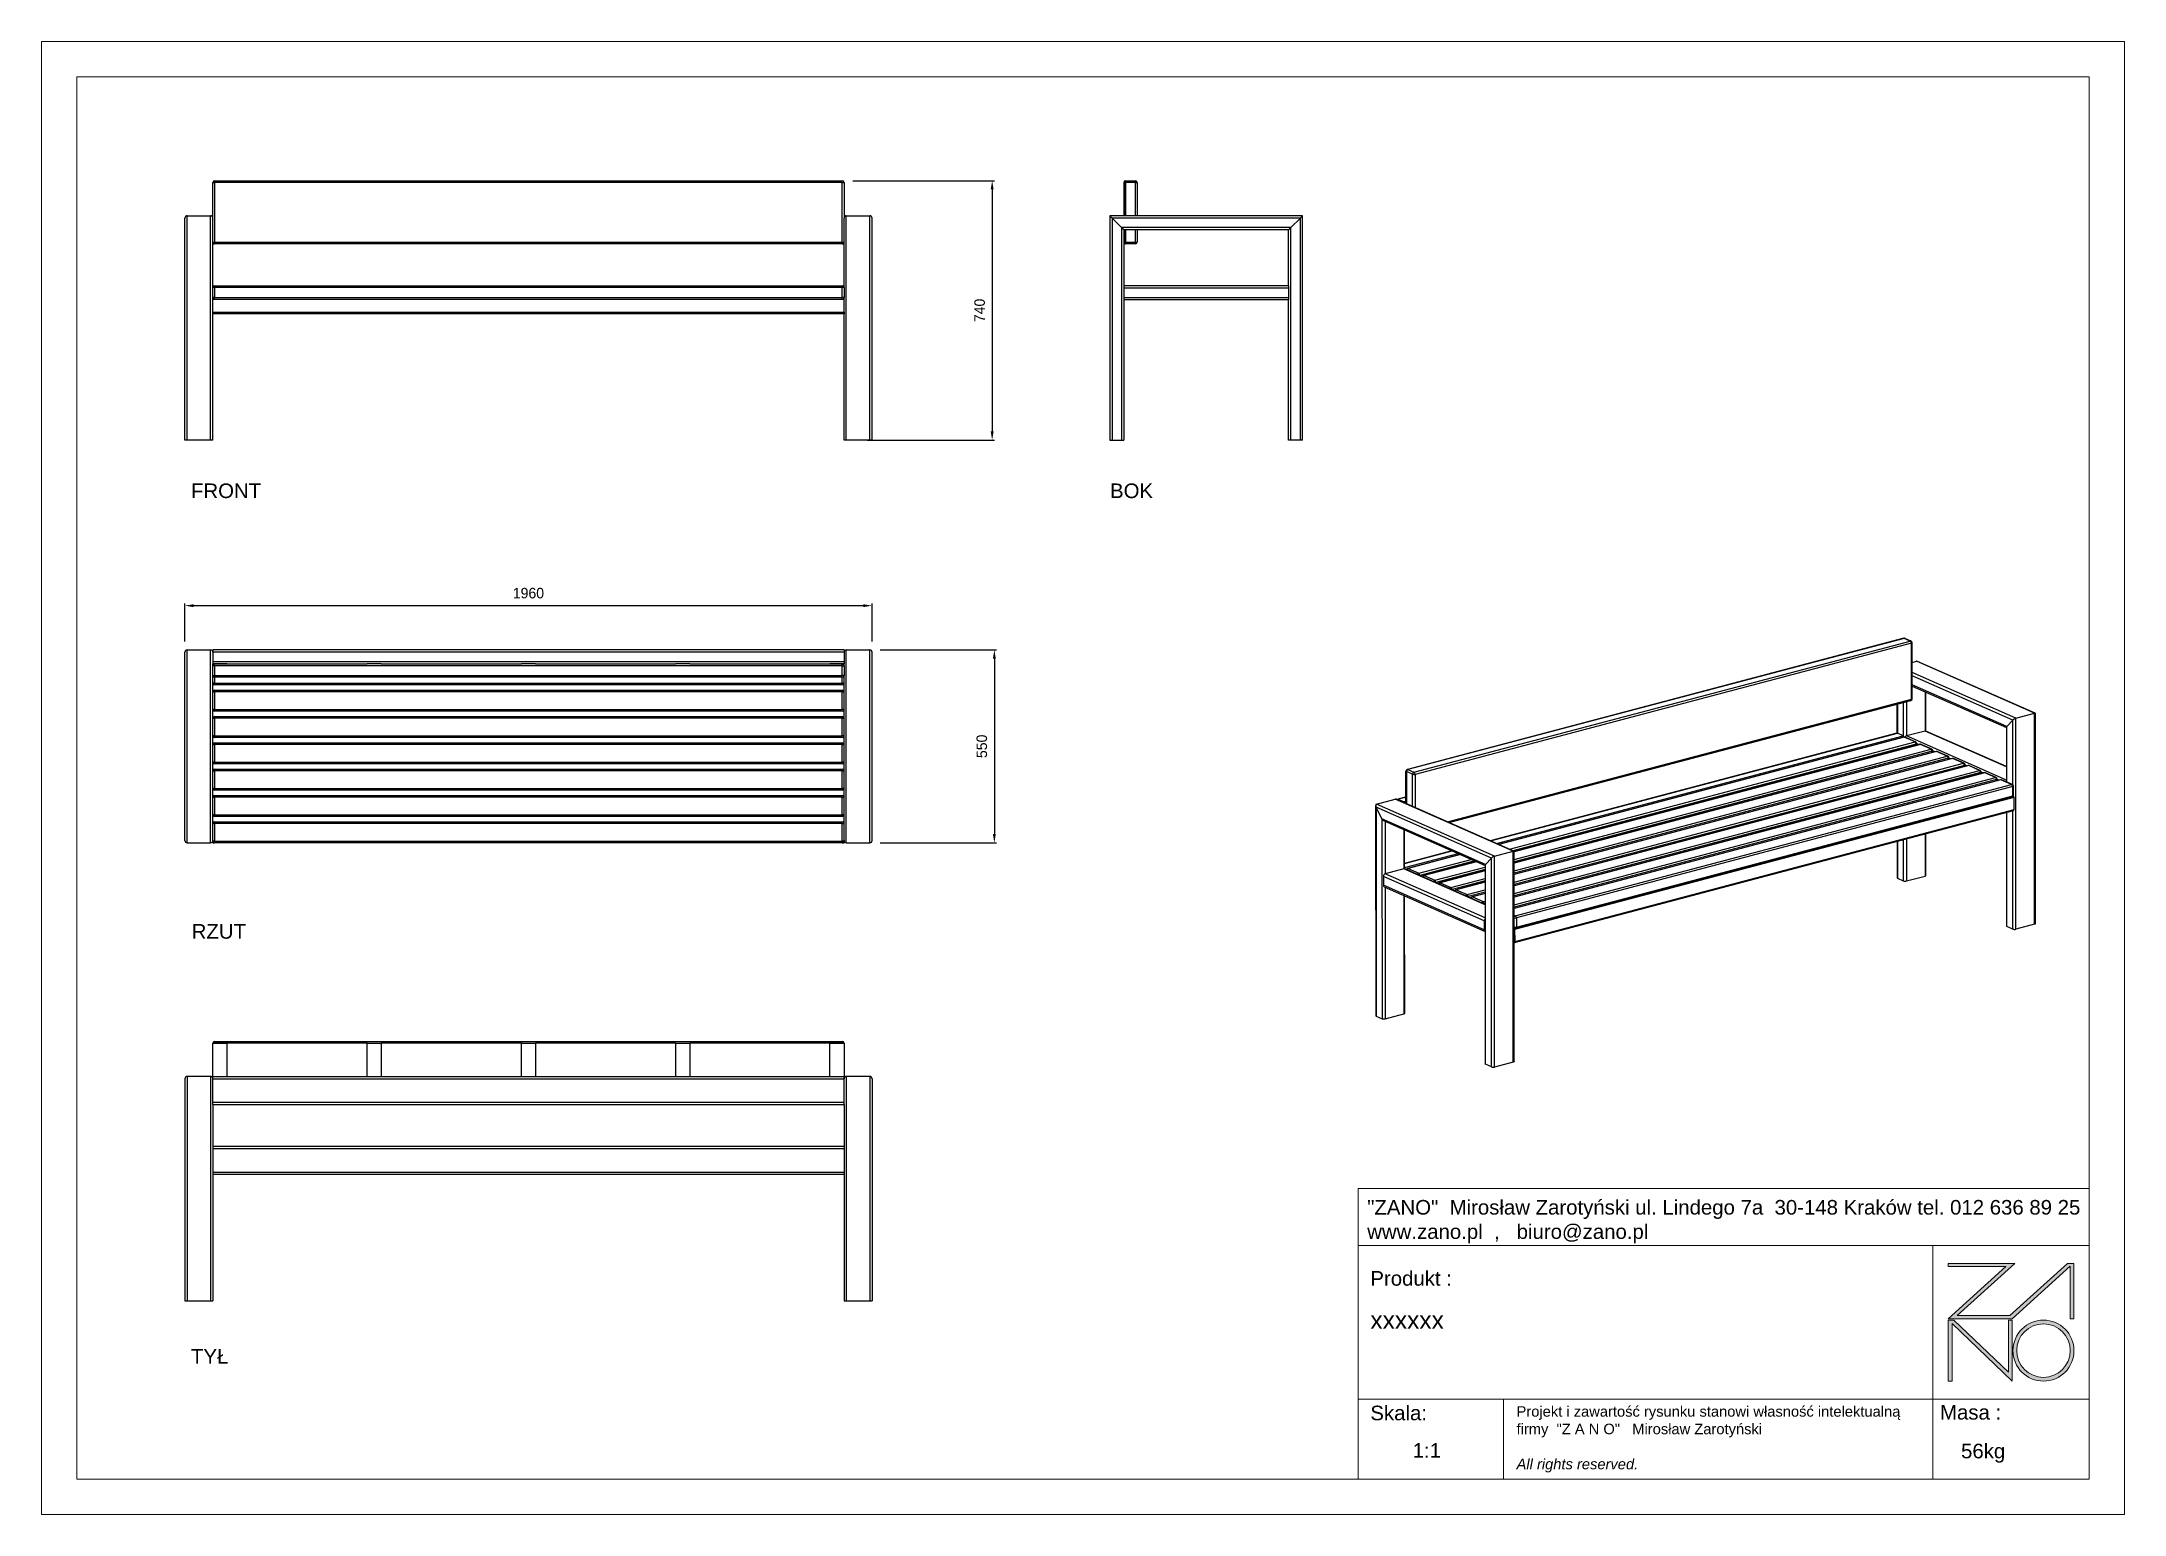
# Model space of a CAD drawing. Header units: millimetres. Extents: x 3483 to 9423, y -1666 to 2534.
import ezdxf

# ---------------------------------------------------------------- set-up
doc = ezdxf.new("R2010")
doc.units = ezdxf.units.MM
doc.header["$PDSIZE"] = -1
doc.layers.add('tabelka', color=155, linetype='Continuous')
doc.layers.add('WYMIAR', color=96, linetype='Continuous')
doc.dimstyles.new('1-1', dxfattribs={"dimtxt": 30, "dimasz": 25, "dimexe": 6.25, "dimexo": 30, "dimgap": 20.625, "dimtad": 1, "dimdec": 1, "dimtxsty": 'Standard', "dimcen": 0, "dimclrd": 2, "dimclre": 2, "dimclrt": 2, "dimadec": 0, "dimazin": 0, "dimtfac": 1, "dimtdec": 1, "dimtmove": 0, "dimatfit": 3, "dimfxl": 0, "dimarcsym": 0})

# ---------------------------------------------------------------- blocks, each defined once
blk = doc.blocks.new('zano')
at = {"layer": 'Defpoints', "lineweight": 5}
for points in [[(6270.2, 3716.2), (6270.2, 3707.4), (6434.8, 3707.4), (6270.2, 3558.4), (6452.4, 3558.4), (6617.9, 3708.2), (6617.9, 3558.4), (6628.6, 3558.4), (6628.6, 3716.2), (6610.7, 3716.2), (6446.1, 3567.2), (6295.4, 3567.2), (6459.9, 3716.2), (6270.2, 3716.2), (6270.2, 3707.4)], [(6270.2, 3554.4), (6286.2, 3554.4), (6441.7, 3405.6), (6441.7, 3554.4), (6452.4, 3554.4), (6452.4, 3380.5), (6281, 3544.6), (6281, 3380.5), (6270.2, 3380.5)]]:
    blk.add_hatch(color=251, dxfattribs=at).paths.add_polyline_path(points)
h = blk.add_hatch(color=251, dxfattribs=at)
h.paths.add_polyline_path([(6454.7, 3467.4, 1), (6628.6, 3467.4, 1)])
h.paths.add_polyline_path([(6617.9, 3467.4, -1), (6465.4, 3467.4, -1)], flags=16)
at = {"layer": 'Defpoints', "color": 251, "lineweight": 5}
blk.add_lwpolyline([(6434.8, 3707.4), (6270.2, 3558.4), (6452.4, 3558.4), (6617.9, 3708.2), (6617.9, 3558.4), (6628.6, 3558.4), (6628.6, 3716.2), (6610.7, 3716.2), (6446.1, 3567.2), (6295.4, 3567.2), (6459.9, 3716.2), (6270.2, 3716.2), (6270.2, 3707.4), (6432.1, 3707.4)], dxfattribs=at)
for points in [[(6270.2, 3716.2), (6270.2, 3707.4), (6434.8, 3707.4), (6270.2, 3558.4), (6452.4, 3558.4), (6617.9, 3708.2), (6617.9, 3558.4), (6628.6, 3558.4), (6628.6, 3716.2), (6610.7, 3716.2), (6446.1, 3567.2), (6295.4, 3567.2), (6459.9, 3716.2), (6270.2, 3716.2), (6270.2, 3707.4)], [(6270.2, 3554.4), (6286.2, 3554.4), (6441.7, 3405.6), (6441.7, 3554.4), (6452.4, 3554.4), (6452.4, 3380.5), (6281, 3544.6), (6281, 3380.5), (6270.2, 3380.5)]]:
    blk.add_lwpolyline(points, close=True, dxfattribs=at)
for radius in [87, 76.3]:
    blk.add_circle((6541.7, 3467.4), radius, dxfattribs=at)
blk = doc.blocks.new('TABELA')
at = {"layer": 'tabelka', "lineweight": 5}
for p, q in [((4587.4, 3929.4), (6672.4, 3929.4)), ((4587.4, 3767.6), (4587.4, 3929.4)), ((4587.4, 3929.4), (6672.4, 3929.4)), ((6226.5, 3767.6), (6226.5, 3329)), ((4587.4, 3329), (6672.4, 3329)), ((5001.6, 3329), (5001.6, 3100.4)), ((6226.5, 3329), (6226.5, 3100.4))]:
    blk.add_line(p, q, dxfattribs=at)
blk.add_lwpolyline([(4587.4, 3767.6), (6672.4, 3767.6), (6672.4, 3100.4), (4587.4, 3100.4)], close=True, dxfattribs=at)
blk.add_blockref('zano', (0, 0))
at = {"layer": 'tabelka', "lineweight": 5, "attachment_point": 1}
for s, insert, char_height, width in [('{\\fArial|b0|i0|c238|p34;"ZANO"  Mirosław Zarotyński ul. Lindego 7a  30-148 Kraków tel. 012 636 89 25\\Pwww.zano.pl  ,   biuro@zano.pl}', (4613, 3896.9), 41.595, 2040.38), ('{\\fArial|b0|i0|c238|p34;Produkt : }', (4622, 3694.1), 41.595, 265.273), ('{\\fArial|b0|i0|c238|p34;xxxxxx}', (4622, 3579.5), 50, 713.135), ('{\\fArial|b0|i0|c238|p34;Skala: }', (4622, 3310.3), 41.595, 191.675), ('{\\fArial|b0|i0|c238|p34;Masa :}', (6246.7, 3312.2), 41.595, 200.457), ('{\\fArial|b0|i0|c238|p34;1:1}', (4742.5, 3203.5), 41.595, 42.482), ('{\\fArial|b0|i0|c238|p34;56kg}', (6306.7, 3201.8), 41.595, 42.482)]:
    blk.add_mtext(s, dxfattribs=dict(at, insert=insert, char_height=char_height, width=width))
at = {"layer": 'tabelka', "color": 1, "lineweight": 5, "insert": (5038.9, 3308.9), "char_height": 30, "width": 1186.12, "attachment_point": 1}
blk.add_mtext('{\\fArial|b0|i0|c0|p34;Projekt i zawartość rysunku stanowi własność intelektualną firmy \\fArial|b0|i0|c238|p34; "Z A N O"   Mirosław Zarotyński\\fArial|b0|i1|c238|p34;\\P\\PAll rights reserved.}', dxfattribs=at)
blk = doc.blocks.new('bok')
for p, q in [((1665.4, 1145.2), (1661.4, 1145.2)), ((1661.4, 1145.2), (1661.4, 1050.2)), ((1665.4, 1145.2), (1665.4, 1050.2)), ((1665.4, 1145.2), (1666.4, 1145.2)), ((1666.4, 1150.2), (1666.4, 1145.2)), ((1666.4, 1150.2), (1694.4, 1150.2)), ((1694.4, 1145.2), (1666.4, 1145.2)), ((1666.4, 1145.2), (1666.4, 1050.2)), ((1694.4, 1145.2), (1694.4, 1150.2)), ((1694.4, 1145.2), (1699.4, 1145.2)), ((1694.4, 1050.2), (1694.4, 1145.2)), ((1699.4, 1145.2), (1699.4, 1050.2)), ((2171.4, 1050.2), (1621.4, 1050.2)), ((1621.4, 1050.2), (1621.4, 410.2)), ((2165, 1043.8), (1627.8, 1043.8)), ((1655, 1016.6), (1627.8, 1043.8)), ((1627.8, 1043.8), (1627.8, 410.2)), ((2137.8, 1016.6), (1655, 1016.6)), ((1655, 1016.6), (1655, 410.2)), ((2131.4, 1010.2), (1661.4, 1010.2)), ((1661.4, 1010.2), (1661.4, 850.2)), ((1665.4, 1010.2), (1665.4, 970.2)), ((1666.4, 1010.2), (1666.4, 975.2)), ((1694.4, 975.2), (1694.4, 1010.2)), ((1699.4, 1010.2), (1699.4, 975.2)), ((2131.4, 850.2), (2131.4, 1010.2)), ((2137.8, 1016.6), (2165, 1043.8)), ((2137.8, 410.2), (2137.8, 1016.6)), ((2165, 410.2), (2165, 1043.8)), ((2171.4, 410.2), (2171.4, 1050.2)), ((1665.4, 970.2), (1661.4, 970.2)), ((1665.4, 975.2), (1666.4, 975.2)), ((1666.4, 970.2), (1666.4, 975.2)), ((1666.4, 975.2), (1694.4, 975.2)), ((1694.4, 970.2), (1666.4, 970.2)), ((1694.4, 975.2), (1699.4, 975.2)), ((1694.4, 975.2), (1694.4, 970.2)), ((2131.4, 850.2), (1661.4, 850.2)), ((1661.4, 850.2), (1661.4, 843.8)), ((2131.4, 843.8), (1661.4, 843.8)), ((1661.4, 843.8), (1661.4, 816.6)), ((2131.4, 850.2), (2131.4, 843.8)), ((2131.4, 843.8), (2131.4, 816.6)), ((2131.4, 816.6), (1661.4, 816.6)), ((1661.4, 816.6), (1661.4, 810.2)), ((2131.4, 810.2), (1661.4, 810.2)), ((1661.4, 810.2), (1661.4, 410.2)), ((2131.4, 816.6), (2131.4, 810.2)), ((2131.4, 410.2), (2131.4, 810.2)), ((1621.4, 410.2), (1627.8, 410.2)), ((1627.8, 410.2), (1655, 410.2)), ((1655, 410.2), (1661.4, 410.2)), ((2137.8, 410.2), (2131.4, 410.2)), ((2165, 410.2), (2137.8, 410.2)), ((2171.4, 410.2), (2165, 410.2))]:
    blk.add_line(p, q)
at = {"flags": 128}
for points in [[(1627.8, 1043.8), (1626.5, 1045.1), (1625.3, 1046.3), (1624.2, 1047.4), (1623.2, 1048.4), (1622.5, 1049.2), (1621.9, 1049.8), (1621.5, 1050.1), (1621.4, 1050.2)], [(1621.4, 1050.2), (1621.5, 1050.1), (1621.8, 1049.9), (1622.2, 1049.4), (1622.9, 1048.7), (1623.7, 1048), (1624.6, 1047), (1625.6, 1046), (1626.7, 1045), (1627.8, 1043.8)], [(1661.4, 1010.2), (1661.3, 1010.3), (1661, 1010.6), (1660.5, 1011.1), (1659.9, 1011.7), (1659.1, 1012.5), (1658.2, 1013.4), (1657.2, 1014.5), (1656.1, 1015.5), (1655, 1016.6)], [(1655, 1016.6), (1656.2, 1015.4), (1657.4, 1014.2), (1658.5, 1013.1), (1659.5, 1012.1), (1660.3, 1011.3), (1660.9, 1010.7), (1661.3, 1010.4), (1661.4, 1010.2)], [(2131.4, 1010.2), (2131.5, 1010.3), (2131.8, 1010.6), (2132.2, 1011.1), (2132.9, 1011.7), (2133.7, 1012.5), (2134.6, 1013.4), (2135.6, 1014.5), (2136.7, 1015.5), (2137.8, 1016.6)], [(2137.8, 1016.6), (2136.5, 1015.4), (2135.3, 1014.2), (2134.2, 1013.1), (2133.2, 1012.1), (2132.5, 1011.3), (2131.9, 1010.7), (2131.5, 1010.4), (2131.4, 1010.2)], [(2165, 1043.8), (2166.2, 1045.1), (2167.4, 1046.3), (2168.5, 1047.4), (2169.5, 1048.4), (2170.3, 1049.2), (2170.9, 1049.8), (2171.3, 1050.1), (2171.4, 1050.2)], [(2171.4, 1050.2), (2171.3, 1050.1), (2171, 1049.9), (2170.5, 1049.4), (2169.9, 1048.7), (2169.1, 1048), (2168.2, 1047), (2167.2, 1046), (2166.1, 1045), (2165, 1043.8)]]:
    blk.add_lwpolyline(points, dxfattribs=at)
for centre, start, end in [((1666.4, 1145.2), 90, 180), ((1694.4, 1145.2), 0, 90), ((1666.4, 975.2), 258.46304, 270), ((1694.4, 975.2), 270, 0)]:
    blk.add_arc(centre, 5, start, end)
blk = doc.blocks.new('izometria')
for p, q in [((2008, -655.5), (592.5, -1029.8)), ((2009.3, -655.7), (593.8, -1029.9)), ((610.9, -1037.5), (2026.5, -663.2)), ((2029.5, -669.3), (614, -1043.5)), ((2026.5, -663.2), (2009.3, -655.7)), ((2028.5, -663.3), (2011.3, -655.8)), ((2029.6, -829.1), (2029.5, -669.3)), ((2031.5, -827.7), (2031.5, -667.9)), ((2031.5, -724.4), (2044, -721.1)), ((2327.5, -883.5), (2031.5, -753.1)), ((2318.5, -889.1), (2031.5, -762.6)), ((2380.6, -869.4), (2044, -721.1)), ((2382.6, -869.3), (2047.1, -721.5)), ((706.4, -1178.9), (2029.6, -829.1)), ((2301.9, -907.3), (2031.5, -788.2)), ((2031.5, -791.6), (2300.5, -910.2)), ((2068.5, -807.9), (2068.5, -919.9)), ((2071, -920), (2071, -809)), ((710.7, -1180.8), (2027.8, -832.5)), ((1988.4, -843), (1988.4, -926)), ((1989.7, -842.6), (1989.7, -926.2)), ((2006.4, -838.2), (2006.4, -933.5)), ((2015.3, -835.8), (2015.4, -933.9)), ((2301.9, -907.3), (2318.5, -889.1)), ((2318.6, -1073.3), (2318.5, -889.1)), ((2327.5, -883.5), (2380.6, -869.4)), ((2327.7, -1485), (2327.5, -883.5)), ((2380.8, -1471), (2380.6, -869.4)), ((2383.3, -1469.3), (2383.1, -870)), ((1988.1, -926), (828.4, -1232.7)), ((829.3, -1233), (1989.7, -926.2)), ((845.9, -1240.4), (2006.4, -933.5)), ((2008.1, -937.5), (852.2, -1243.2)), ((2009.4, -937.6), (852.9, -1243.4)), ((2006.4, -933.5), (1989.7, -926.2)), ((2040, -951.1), (2009.4, -937.6)), ((2042, -951.3), (2011.4, -937.8)), ((2068.5, -919.9), (2015.4, -933.9)), ((2300.6, -1059.6), (2015.4, -933.9)), ((2300.6, -1022.1), (2068.5, -919.9)), ((2300.6, -1021.1), (2071.1, -920)), ((2300.5, -909.7), (2300.6, -1065.2)), ((2301.9, -1065.8), (2301.9, -907.3)), ((883.5, -1256.9), (2040, -951.1)), ((2043.1, -957.2), (893.2, -1261.2)), ((2054, -957.7), (896.4, -1263.8)), ((2055.3, -957.9), (896.4, -1264.3)), ((896.4, -1285.9), (2085.9, -971.4)), ((2089, -977.4), (896.4, -1292.7)), ((2099.9, -978), (896.4, -1296.2)), ((2101.2, -978.1), (896.4, -1296.7)), ((896.4, -1318.2), (2131.8, -991.6)), ((2134.9, -997.6), (896.4, -1325.1)), ((2145.9, -998.2), (896.4, -1328.6)), ((2147.1, -998.3), (896.4, -1329)), ((2043.1, -960.6), (2043.1, -957.2)), ((2045, -960.1), (2045, -955.8)), ((2050.1, -958.8), (2045, -956.6)), ((2085.9, -971.4), (2055.3, -957.9)), ((2087.9, -971.5), (2057.3, -958)), ((2089, -980.9), (2089, -977.4)), ((2090.9, -980.4), (2090.9, -976.1)), ((2096, -979), (2090.9, -976.8)), ((2131.8, -991.6), (2101.2, -978.1)), ((2133.8, -991.7), (2103.2, -978.2)), ((2134.9, -1001.1), (2134.9, -997.6)), ((2136.8, -1000.6), (2136.8, -996.3)), ((2141.9, -999.2), (2136.8, -997)), ((2177.7, -1011.8), (2147.1, -998.3)), ((2179.8, -1011.9), (2149.2, -998.5)), ((588.9, -1033.8), (586.8, -1034.3)), ((589.2, -1035.4), (586.8, -1034.3)), ((586.8, -1034.3), (586.8, -1126.2)), ((589.3, -1035.4), (589.2, -1035.4)), ((589.2, -1035.4), (589.3, -1127.3)), ((589.3, -1035.4), (589.3, -1127.3)), ((607, -1043.2), (589.8, -1035.7)), ((589.8, -1035.7), (589.9, -1127.6)), ((593.8, -1029.9), (610.9, -1037.5)), ((607, -1135.1), (607, -1043.2)), ((614, -1043.5), (614, -1138.2)), ((896.4, -1350.6), (2177.7, -1011.8)), ((2180.8, -1017.9), (896.4, -1357.5)), ((2191.8, -1018.4), (896.4, -1360.9)), ((2193, -1018.6), (896.4, -1361.4)), ((896.4, -1383), (2223.6, -1032)), ((2226.7, -1038.1), (896.4, -1389.8)), ((2237.7, -1038.6), (896.4, -1393.3)), ((2238.9, -1038.8), (896.4, -1393.8)), ((896.4, -1415.3), (2269.5, -1052.3)), ((2272.6, -1058.3), (896.4, -1422.2)), ((2283.6, -1058.9), (896.4, -1425.6)), ((2284.9, -1059), (896.4, -1426.1)), ((2180.8, -1021.3), (2180.8, -1017.9)), ((2182.7, -1020.8), (2182.7, -1016.5)), ((2187.8, -1019.5), (2182.7, -1017.2)), ((2223.6, -1032), (2193, -1018.6)), ((2225.7, -1032.2), (2195.1, -1018.7)), ((2226.7, -1041.5), (2226.7, -1038.1)), ((2228.6, -1041), (2228.6, -1036.7)), ((2233.7, -1039.7), (2228.6, -1037.5)), ((2269.5, -1052.3), (2238.9, -1038.8)), ((2271.6, -1052.4), (2241, -1038.9)), ((2272.6, -1061.8), (2272.6, -1058.3)), ((2274.6, -1061.3), (2274.5, -1057)), ((2279.6, -1059.9), (2274.5, -1057.7)), ((2315.5, -1072.5), (2284.9, -1059)), ((2317.5, -1072.6), (2286.9, -1059.1)), ((2300.6, -1064.4), (2300.2, -1065)), ((504.1, -1128.2), (557.3, -1114.2)), ((840.8, -1276.6), (504.1, -1128.2)), ((893.9, -1262.5), (557.3, -1114.2)), ((895.9, -1262.4), (560.4, -1114.6)), ((586.8, -1108.5), (564.6, -1114.4)), ((586.8, -1109.1), (566.2, -1114.6)), ((566.2, -1114.6), (582.9, -1121.9)), ((566.2, -1116.4), (582.9, -1123.8)), ((569.4, -1117.8), (568.4, -1118.1)), ((586.8, -1120.9), (582.9, -1121.9)), ((899, -1484.9), (2322.5, -1108.5)), ((899.9, -1446.8), (2315.5, -1072.5)), ((901.2, -1482.6), (2316.7, -1108.3)), ((2318.5, -1078.5), (903, -1452.8)), ((903, -1479.1), (2318.5, -1104.9)), ((2318.5, -1104.9), (2318.5, -1078.5)), ((2322.5, -1108.5), (2319, -1107)), ((2320.5, -1103.5), (2320.5, -1077.2)), ((2322.5, -1143.3), (2322.5, -1108.5)), ((501.6, -1132.3), (501.8, -1731.5)), ((831.8, -1282.2), (503, -1137.3)), ((519.6, -1170.2), (503, -1137.3)), ((503, -1137.3), (503.2, -1732.9)), ((815.2, -1300.4), (519.6, -1170.2)), ((519.6, -1170.2), (519.8, -1740.2)), ((525.5, -1176.2), (813.8, -1303.3)), ((528.6, -1177.6), (528.7, -1327)), ((897.3, -1523.1), (2320.7, -1146.8)), ((899.1, -1519.7), (2322.5, -1143.3)), ((2300.6, -1152.1), (2300.7, -1476)), ((2302, -1477.3), (2301.9, -1151.7)), ((2318.7, -1484.7), (2318.6, -1147.3)), ((581.8, -1201), (581.8, -1313)), ((584.3, -1313.1), (584.3, -1202.1)), ((1988.5, -1234.6), (1988.5, -1338.4)), ((1989.8, -1234.3), (1989.9, -1339.8)), ((2006.5, -1229.9), (2006.5, -1347.1)), ((2015.5, -1227.5), (2015.5, -1347.5)), ((2068.6, -1213.4), (2068.6, -1333.5)), ((2071.1, -1331.7), (2071.1, -1212.8)), ((719.2, -1261.5), (584.3, -1297.2)), ((584.3, -1297.8), (720, -1261.9)), ((584.3, -1309.5), (736.7, -1269.3)), ((743, -1272), (592.6, -1311.8)), ((743.6, -1272.3), (593.9, -1311.9)), ((624.5, -1325.4), (774.2, -1285.8)), ((784, -1290.1), (627.6, -1331.5)), ((788.9, -1292.3), (638.5, -1332)), ((789.5, -1292.6), (639.8, -1332.2)), ((813.8, -1302.8), (814, -1869.1)), ((815.2, -1300.4), (831.8, -1282.2)), ((815.3, -1870.4), (815.2, -1300.4)), ((832, -1877.8), (831.8, -1282.2)), ((840.8, -1276.6), (893.9, -1262.5)), ((841, -1878.1), (840.8, -1276.6)), ((894.1, -1864.1), (893.9, -1262.5)), ((896.6, -1862.4), (896.4, -1263.1)), ((811.3, -1461.1), (523.6, -1334.4)), ((523.6, -1334.4), (523.6, -1359.9)), ((811.3, -1486.7), (523.6, -1359.9)), ((526.1, -1364.5), (813.8, -1491.2)), ((581.8, -1313), (528.7, -1327)), ((813.9, -1452.7), (528.7, -1327)), ((528.7, -1365.6), (528.8, -1740.6)), ((813.9, -1415.2), (581.8, -1313)), ((813.9, -1414.2), (584.4, -1313.1)), ((593.9, -1311.9), (624.5, -1325.4)), ((627.6, -1331.5), (627.6, -1332.1)), ((639.8, -1332.2), (670.4, -1345.6)), ((670.4, -1345.6), (813.8, -1307.7)), ((813.8, -1314.6), (673.5, -1351.7)), ((673.5, -1351.7), (673.5, -1352.4)), ((813.8, -1318), (684.4, -1352.2)), ((813.8, -1318.5), (685.7, -1352.4)), ((685.7, -1352.4), (716.3, -1365.9)), ((716.3, -1365.9), (813.8, -1340.1)), ((813.8, -1346.9), (719.4, -1371.9)), ((813.8, -1350.4), (730.3, -1372.5)), ((813.8, -1350.9), (731.6, -1372.6)), ((1989.9, -1339.8), (2006.5, -1347.1)), ((2015.5, -1347.5), (2068.6, -1333.5)), ((581.8, -1389), (581.9, -1726.6)), ((584.4, -1724.8), (584.3, -1390.1)), ((719.4, -1371.9), (719.4, -1372.6)), ((731.6, -1372.6), (762.2, -1386.1)), ((762.2, -1386.1), (813.8, -1372.4)), ((813.8, -1379.3), (765.3, -1392.1)), ((765.3, -1392.1), (765.3, -1392.8)), ((813.8, -1382.8), (776.2, -1392.7)), ((813.8, -1383.2), (777.5, -1392.8)), ((777.5, -1392.8), (808.1, -1406.3)), ((808.1, -1406.3), (813.8, -1404.8)), ((813.9, -1411.7), (811.2, -1412.4)), ((811.2, -1412.4), (811.2, -1413)), ((811.3, -1461.1), (811.3, -1486.7)), ((812.9, -1460.7), (812.9, -1486.3)), ((896.5, -1445.2), (899.9, -1446.8)), ((896.5, -1481.7), (897.9, -1482.4)), ((899, -1484.9), (896.5, -1483.7)), ((899.1, -1519.7), (899, -1484.9)), ((903, -1452.8), (903, -1479.1)), ((2318.7, -1484.7), (2302, -1477.3)), ((2380.8, -1471), (2327.7, -1485)), ((813.9, -1488.4), (813.3, -1488.1)), ((503.2, -1732.9), (519.8, -1740.2)), ((528.8, -1740.6), (581.9, -1726.6)), ((832, -1877.8), (815.3, -1870.4)), ((894.1, -1864.1), (841, -1878.1))]:
    blk.add_line(p, q)
at = {"flags": 128}
for points in [[(2029.5, -669.3), (2030.2, -669), (2030.8, -668.8), (2031.2, -668.4), (2031.4, -668.1), (2031.5, -667.9)], [(2029.6, -829.1), (2030.3, -828.8), (2030.9, -828.5), (2031.3, -828.2), (2031.5, -827.9), (2031.5, -827.7)], [(2045, -955.8), (2045, -956), (2044.8, -956.4), (2044.4, -956.7), (2043.8, -957), (2043.1, -957.2)], [(2090.9, -976.1), (2090.9, -976.3), (2090.7, -976.6), (2090.3, -976.9), (2089.7, -977.2), (2089, -977.4)], [(2136.8, -996.3), (2136.8, -996.5), (2136.6, -996.8), (2136.2, -997.1), (2135.6, -997.4), (2134.9, -997.6)], [(2182.7, -1016.5), (2182.7, -1016.7), (2182.5, -1017.1), (2182.1, -1017.4), (2181.5, -1017.6), (2180.8, -1017.9)], [(2228.6, -1036.7), (2228.6, -1037), (2228.4, -1037.3), (2228, -1037.6), (2227.4, -1037.9), (2226.7, -1038.1)], [(2274.5, -1057), (2274.5, -1057.2), (2274.3, -1057.5), (2273.9, -1057.8), (2273.3, -1058.1), (2272.6, -1058.3)], [(2320.5, -1077.2), (2320.4, -1077.4), (2320.2, -1077.7), (2319.8, -1078), (2319.2, -1078.3), (2318.5, -1078.5)], [(2320.5, -1103.5), (2320.4, -1103.7), (2320.2, -1104.1), (2319.8, -1104.4), (2319.2, -1104.6), (2318.5, -1104.9)], [(584.5, -1313.2), (584.5, -1313.1), (584.3, -1312.9)], [(627.6, -1331.5), (626.7, -1331.6), (626.5, -1331.7)], [(673.5, -1351.7), (672.6, -1351.9), (672.4, -1351.9)], [(1988.5, -1338.4), (1988.6, -1338.6), (1988.8, -1339), (1989.2, -1339.4), (1989.9, -1339.8)], [(2068.6, -1333.5), (2069.6, -1333.2), (2070.3, -1332.8), (2070.8, -1332.4), (2071.1, -1332), (2071.1, -1331.7)], [(719.4, -1371.9), (718.5, -1372.1), (718.3, -1372.1)], [(765.3, -1392.1), (764.4, -1392.3), (764.2, -1392.4)], [(811.2, -1412.4), (810.3, -1412.5), (810.1, -1412.6)], [(2302, -1477.3), (2301.4, -1477), (2300.9, -1476.6), (2300.7, -1476.1), (2300.7, -1476)], [(2383.3, -1469.3), (2383.2, -1469.5), (2383, -1470), (2382.4, -1470.3), (2381.7, -1470.7), (2380.8, -1471)], [(896.5, -1523.2), (896.6, -1523.2), (897.2, -1523.2), (897.7, -1523), (898.2, -1522.6), (898.5, -1522), (898.8, -1521.4), (899, -1520.6), (899.1, -1519.7)], [(501.8, -1731.5), (501.9, -1731.7), (502.1, -1732.1), (502.5, -1732.5), (503.2, -1732.9)], [(581.9, -1726.6), (582.9, -1726.3), (583.6, -1725.9), (584.1, -1725.5), (584.4, -1725.1), (584.4, -1724.8)], [(815.3, -1870.4), (814.7, -1870.1), (814.2, -1869.7), (814, -1869.2), (814, -1869.1)], [(896.6, -1862.4), (896.5, -1862.6), (896.3, -1863.1), (895.7, -1863.4), (895, -1863.8), (894.1, -1864.1)]]:
    blk.add_lwpolyline(points, dxfattribs=at)
for centre, radius, start, end in [((2009.3, -660.4), 5, 66.22158, 104.8106), ((2008.5, -657.3), 1.88, 64.00624, 104.00523), ((2010.2, -658.6), 3.02, 66.93554, 106.01283), ((2027.3, -666.1), 3.02, 66.93554, 106.01283), ((2022.7, -668.9), 6.83, 357.08831, 56.61271), ((2026.5, -667.9), 5, 0.01836, 66.22158), ((2026.5, -827.7), 5, 284.8106, 0.01836), ((2026.3, -829.6), 3.3, 296.58789, 9.24715), ((1988.7, -928.4), 2.4, 64.00615, 104.0075), ((2003.1, -939.5), 6.81, 18.16868, 60.80069), ((2009.4, -942.3), 5, 66.22158, 104.8106), ((2008.6, -939.3), 1.88, 64.00943, 104.00453), ((2010.2, -940.6), 3.02, 66.93913, 106.00924), ((2017.5, -940.6), 6.98, 108.09519, 155.59247), ((2069.6, -923.6), 3.87, 66.93879, 106.00976), ((2040.9, -954), 3.02, 66.93913, 106.00924), ((2036.3, -956.8), 6.83, 357.08865, 56.61232), ((2040, -955.8), 5, 0.01836, 66.22158), ((2055.3, -962.6), 5, 66.22158, 104.8106), ((2054.5, -959.6), 1.88, 64.00905, 104.00491), ((2056.2, -960.8), 3.02, 66.93913, 106.00924), ((2086.8, -974.3), 3.02, 66.93913, 106.00924), ((2082.2, -977.1), 6.83, 357.08874, 56.61222), ((2085.9, -976.1), 5, 0.01836, 66.22158), ((2101.2, -982.8), 5, 66.22158, 104.8106), ((2100.4, -979.8), 1.88, 64.00918, 104.00492), ((2102.1, -981), 3.02, 66.93913, 106.00924), ((2132.7, -994.5), 3.02, 66.93913, 106.00924), ((2128.1, -997.3), 6.83, 357.08872, 56.61235), ((2131.8, -996.3), 5, 0.01836, 66.22158), ((2147.1, -1003), 5, 66.22158, 104.8106), ((2146.3, -1000), 1.88, 64.00918, 104.00492), ((2148, -1001.2), 3.02, 66.93913, 106.00924), ((593.8, -1034.6), 5, 104.8106, 180.01836), ((589.8, -1034.5), 0.961, 185.97586, 242.63694), ((591.1, -1032.7), 3.21, 235.92494, 246.76773), ((595.8, -1035.6), 6, 109.91237, 181.0359), ((593, -1031.6), 1.88, 64.00624, 104.00523), ((613, -1043.1), 6, 109.91237, 181.0359), ((611, -1031.7), 12.2, 250.75561, 284.2983), ((607.2, -1043.2), 6.83, 357.08831, 56.61271), ((2178.6, -1014.7), 3.02, 66.93913, 106.00924), ((2174, -1017.5), 6.83, 357.08863, 56.61233), ((2177.7, -1016.5), 5, 0.01836, 66.22158), ((2193, -1023.3), 5, 66.22158, 104.8106), ((2192.2, -1020.2), 1.88, 64.00736, 104.00673), ((2193.9, -1021.5), 3.02, 66.93913, 106.00924), ((2224.5, -1034.9), 3.02, 66.93913, 106.00924), ((2219.9, -1037.7), 6.83, 357.08885, 56.61212), ((2223.6, -1036.7), 5, 0.01836, 66.22158), ((2238.9, -1043.5), 5, 66.22158, 104.8106), ((2238.1, -1040.5), 1.88, 64.01099, 104.0031), ((2239.8, -1041.7), 3.02, 66.93913, 106.00924), ((2270.4, -1055.2), 3.02, 66.93913, 106.00924), ((2265.8, -1058), 6.83, 357.08863, 56.61233), ((2269.5, -1057), 5, 0.01836, 66.22158), ((2284.9, -1063.7), 5, 66.22158, 104.8106), ((2284, -1060.7), 1.88, 64.01047, 104.00309), ((2285.7, -1061.9), 3.02, 66.93913, 106.00924), ((2306.1, -1067.9), 8.02, 133.31898, 153.96738), ((565.2, -1116.8), 2.42, 64.88792, 155.09235), ((565.5, -1117.9), 1.58, 63.24683, 120.17697), ((579.4, -1128), 7.08, 17.47968, 60.08358), ((581.1, -1127.3), 3.95, 32.68433, 62.65172), ((2316.3, -1075.4), 3.02, 66.93913, 106.00924), ((2311.7, -1078.2), 6.83, 357.08919, 56.61178), ((2315.5, -1103.5), 5, 284.8106, 0.01836), ((2315.3, -1105.4), 3.3, 296.58896, 9.2457), ((2315.5, -1077.2), 5, 0.01836, 66.22158), ((2319.2, -1143.8), 3.3, 296.58816, 9.2465), ((531.3, -1334.2), 7.67, 109.91265, 181.03561), ((528.3, -1360.3), 4.66, 175.15751, 242.37519), ((582.9, -1316.7), 3.87, 66.93801, 106.01033), ((578.2, -1316.7), 8.45, 19.36206, 43.88253), ((593.9, -1316.6), 5, 104.8106, 163.34801), ((595.7, -1317.3), 5.66, 108.67037, 163.75378), ((593.1, -1313.6), 1.88, 64.00943, 104.00453), ((626.3, -1330.8), 5.66, 108.67037, 163.75378), ((620.7, -1331.1), 6.83, 357.08865, 56.61232), ((639.8, -1336.9), 5, 104.8106, 163.34801), ((641.6, -1337.5), 5.66, 108.67037, 163.75378), ((639, -1333.8), 1.88, 64.00905, 104.00491), ((672.2, -1351), 5.66, 108.67037, 163.75378), ((666.6, -1351.3), 6.83, 357.08874, 56.61222), ((685.7, -1357.1), 5, 104.8106, 163.34801), ((687.5, -1357.7), 5.66, 108.67037, 163.75378), ((684.9, -1354.1), 1.88, 64.00918, 104.00492), ((718.1, -1371.2), 5.66, 108.67037, 163.75378), ((712.5, -1371.6), 6.83, 357.08872, 56.61235), ((2011.7, -1332.4), 15.6, 250.75512, 284.29876), ((731.6, -1377.3), 5, 104.8106, 163.34801), ((733.4, -1378), 5.66, 108.67037, 163.75378), ((730.8, -1374.3), 1.88, 64.00918, 104.00492), ((764, -1391.5), 5.66, 108.67037, 163.75378), ((758.5, -1391.8), 6.83, 357.08863, 56.61233), ((777.5, -1397.5), 5, 104.8106, 163.34801), ((779.3, -1398.2), 5.66, 108.67037, 163.75378), ((776.7, -1394.5), 1.88, 64.00736, 104.00673), ((809.9, -1411.7), 5.66, 108.67037, 163.75378), ((804.4, -1412), 6.83, 357.08885, 56.61212), ((819.5, -1461.2), 8.25, 133.45825, 179.53084), ((818.6, -1460.8), 5.72, 145.69158, 179.3435), ((901.7, -1452.1), 5.59, 108.52765, 159.77089), ((899.9, -1440.5), 12.6, 253.97508, 283.92481), ((900, -1466.9), 12.6, 253.97508, 283.92481), ((899.2, -1479.6), 3.04, 206.4302, 245.41736), ((899.9, -1477.8), 5, 246.22158, 284.8106), ((896.2, -1452.5), 6.83, 357.08919, 56.61178), ((899.7, -1479.7), 3.3, 296.58896, 9.2457), ((2323.8, -1470), 15.6, 250.75529, 284.29862), ((815.9, -1487.1), 4.63, 175.06012, 243.93208), ((816.5, -1486.4), 3.58, 177.57406, 223.90779), ((525, -1725.5), 15.6, 250.75559, 284.29832), ((837.1, -1863.1), 15.6, 250.75577, 284.29818)]:
    blk.add_arc(centre, radius, start, end)
for centre, major_axis, ratio, start_param, end_param in [((2047.9, -728.8), (-4.8, 7.35), 0.576203, 5.559371, 6.094781), ((2047.9, -728.8), (-4.8, 7.35), 0.576203, 5.559371, 6.094781), ((2323.6, -887.8), (6.29, 4.1), 0.292462, 0.723815, 2.294611), ((2323.6, -887.8), (6.29, 4.1), 0.292462, 0.723815, 2.294611), ((2376.7, -873.7), (6.29, 4.1), 0.292462, 6.094781, 7.007), ((2376.7, -873.7), (6.29, 4.1), 0.292462, 6.094781, 7.007), ((2306.9, -906), (6.29, 4.1), 0.292462, 2.294611, 2.953188), ((2306.9, -906), (6.29, 4.1), 0.292462, 2.294611, 2.953188), ((508, -1136), (-4.8, 7.35), 0.576203, 6.094781, 7.665577), ((508, -1136), (-4.8, 7.35), 0.576203, 6.094781, 7.665577), ((561.2, -1121.9), (-4.8, 7.35), 0.576203, 5.559371, 6.094781), ((561.2, -1121.9), (-4.8, 7.35), 0.576203, 5.559371, 6.094781), ((524.7, -1168.9), (-4.8, 7.35), 0.576203, 1.382392, 2.417778), ((524.7, -1168.9), (-4.8, 7.35), 0.576203, 1.382392, 2.417778), ((820.2, -1299.1), (6.29, 4.1), 0.292462, 2.294611, 2.953188), ((820.2, -1299.1), (6.29, 4.1), 0.292462, 2.294611, 2.953188), ((836.9, -1280.8), (6.29, 4.1), 0.292462, 0.723815, 2.294611), ((836.9, -1280.8), (6.29, 4.1), 0.292462, 0.723815, 2.294611), ((890, -1266.8), (6.29, 4.1), 0.292462, 6.094781, 7.007), ((890, -1266.8), (6.29, 4.1), 0.292462, 6.094781, 7.007)]:
    blk.add_ellipse(centre, major_axis=major_axis, ratio=ratio, start_param=start_param, end_param=end_param)
blk = doc.blocks.new('front')
for p, q in [((-2616, 1043.8), (-2616, 1145.2)), ((-2616, 1145.2), (-2611, 1145.2)), ((-2611, 1145.2), (-2611, 1150.2)), ((-2611, 1150.2), (-821, 1150.2)), ((-2611, 1145.2), (-2611, 975.2)), ((-821, 1145.2), (-2611, 1145.2)), ((-821, 1145.2), (-821, 1150.2)), ((-821, 975.2), (-821, 1145.2)), ((-821, 1145.2), (-816, 1145.2)), ((-816, 1145.2), (-816, 1043.8)), ((-2696, 410.2), (-2696, 1043.8)), ((-2689.6, 410.2), (-2689.6, 1050.2)), ((-2689.6, 1050.2), (-2622.4, 1050.2)), ((-2622.4, 410.2), (-2622.4, 1050.2)), ((-2616, 845.2), (-2616, 1043.8)), ((-816, 845.2), (-816, 1043.8)), ((-809.6, 410.2), (-809.6, 1050.2)), ((-809.6, 1050.2), (-742.4, 1050.2)), ((-742.4, 410.2), (-742.4, 1050.2)), ((-736, 410.2), (-736, 1043.8)), ((-2616, 975.2), (-2611, 975.2)), ((-2616, 970.2), (-2611, 970.2)), ((-2611, 975.2), (-821, 975.2)), ((-2611, 970.2), (-2611, 975.2)), ((-821, 970.2), (-2611, 970.2)), ((-821, 975.2), (-816, 975.2)), ((-821, 970.2), (-821, 975.2)), ((-821, 970.2), (-816, 970.2)), ((-2616, 850.2), (-2611, 850.2)), ((-2616, 817.2), (-2616, 845.2)), ((-2611, 845.2), (-2616, 845.2)), ((-2611, 845.2), (-2611, 850.2)), ((-2611, 850.2), (-821, 850.2)), ((-2611, 845.2), (-2611, 817.2)), ((-821, 845.2), (-2611, 845.2)), ((-821, 845.2), (-821, 850.2)), ((-821, 850.2), (-816, 850.2)), ((-821, 817.2), (-821, 845.2)), ((-816, 845.2), (-821, 845.2)), ((-816, 845.2), (-816, 817.2)), ((-2611, 817.2), (-2616, 817.2)), ((-2616, 812.2), (-2616, 817.2)), ((-2616, 812.2), (-816, 812.2)), ((-2616, 775.2), (-2616, 812.2)), ((-2616, 775.2), (-816, 775.2)), ((-2616, 770.2), (-2616, 775.2)), ((-2611, 817.2), (-821, 817.2)), ((-2611, 812.2), (-2611, 817.2)), ((-821, 812.2), (-821, 817.2)), ((-816, 817.2), (-821, 817.2)), ((-816, 812.2), (-816, 817.2)), ((-816, 775.2), (-816, 812.2)), ((-816, 775.2), (-816, 770.2)), ((-816, 770.2), (-2616, 770.2)), ((-2616, 410.2), (-2616, 770.2)), ((-816, 410.2), (-816, 770.2)), ((-2689.6, 410.2), (-2696, 410.2)), ((-2622.4, 410.2), (-2689.6, 410.2)), ((-2616, 410.2), (-2622.4, 410.2)), ((-809.6, 410.2), (-816, 410.2)), ((-742.4, 410.2), (-809.6, 410.2)), ((-736, 410.2), (-742.4, 410.2))]:
    blk.add_line(p, q)
for centre, radius, start, end in [((-2611, 1145.2), 5, 90, 180), ((-821, 1145.2), 5, 0, 90), ((-2689.6, 1043.8), 6.4, 90, 180), ((-2622.4, 1043.8), 6.4, 0, 90), ((-809.6, 1043.8), 6.4, 90, 180), ((-742.4, 1043.8), 6.4, 0, 90), ((-2611, 975.2), 5, 180, 270), ((-821, 975.2), 5, 270, 0), ((-2611, 845.2), 5, 90, 180), ((-821, 845.2), 5, 0, 90), ((-2611, 817.2), 5, 180, 270), ((-821, 817.2), 5, 270, 0)]:
    blk.add_arc(centre, radius, start, end)
blk = doc.blocks.new('tyl')
for p, q in [((-2616, 2771.2), (-2616, 2866.2)), ((-2616, 2866.2), (-2576, 2866.2)), ((-2611, 2871.2), (-821, 2871.2)), ((-2611, 2871.2), (-2611, 2866.2)), ((-2576, 2866.2), (-2611, 2866.2)), ((-2576, 2866.2), (-2576, 2771.2)), ((-2176, 2866.2), (-2576, 2866.2)), ((-2176, 2771.2), (-2176, 2866.2)), ((-2176, 2866.2), (-2136, 2866.2)), ((-2136, 2866.2), (-2136, 2771.2)), ((-1736, 2866.2), (-2136, 2866.2)), ((-1736, 2771.2), (-1736, 2866.2)), ((-1736, 2866.2), (-1696, 2866.2)), ((-1696, 2866.2), (-1696, 2771.2)), ((-1296, 2866.2), (-1696, 2866.2)), ((-1296, 2771.2), (-1296, 2866.2)), ((-1296, 2866.2), (-1256, 2866.2)), ((-1256, 2866.2), (-1256, 2771.2)), ((-856, 2866.2), (-1256, 2866.2)), ((-856, 2771.2), (-856, 2866.2)), ((-856, 2866.2), (-816, 2866.2)), ((-821, 2866.2), (-856, 2866.2)), ((-821, 2871.2), (-821, 2866.2)), ((-816, 2866.2), (-816, 2771.2)), ((-2696, 2764.8), (-2696, 2131.2)), ((-2622.4, 2771.2), (-2689.6, 2771.2)), ((-2689.6, 2771.2), (-2689.6, 2131.2)), ((-2622.4, 2771.2), (-2622.4, 2131.2)), ((-2616, 2771.2), (-816, 2771.2)), ((-2616, 2764.8), (-2616, 2771.2)), ((-2616, 2764.8), (-816, 2764.8)), ((-2616, 2697.6), (-2616, 2764.8)), ((-816, 2764.8), (-816, 2771.2)), ((-816, 2697.6), (-816, 2764.8)), ((-742.4, 2771.2), (-809.6, 2771.2)), ((-809.6, 2771.2), (-809.6, 2131.2)), ((-742.4, 2771.2), (-742.4, 2131.2)), ((-736, 2764.8), (-736, 2131.2)), ((-2616, 2697.6), (-816, 2697.6)), ((-2616, 2691.2), (-2616, 2697.6)), ((-2616, 2691.2), (-816, 2691.2)), ((-2616, 2691.2), (-2616, 2571.2)), ((-816, 2691.2), (-816, 2697.6)), ((-816, 2691.2), (-816, 2571.2)), ((-816, 2571.2), (-2616, 2571.2)), ((-2616, 2571.2), (-2616, 2564.8)), ((-816, 2564.8), (-2616, 2564.8)), ((-2616, 2564.8), (-2616, 2497.6)), ((-816, 2571.2), (-816, 2564.8)), ((-816, 2564.8), (-816, 2497.6)), ((-816, 2497.6), (-2616, 2497.6)), ((-2616, 2497.6), (-2616, 2491.2)), ((-816, 2497.6), (-816, 2491.2)), ((-816, 2491.2), (-2616, 2491.2)), ((-2616, 2491.2), (-2616, 2131.2)), ((-816, 2491.2), (-816, 2131.2)), ((-2696, 2131.2), (-2689.6, 2131.2)), ((-2689.6, 2131.2), (-2622.4, 2131.2)), ((-2622.4, 2131.2), (-2616, 2131.2)), ((-816, 2131.2), (-809.6, 2131.2)), ((-809.6, 2131.2), (-742.4, 2131.2)), ((-742.4, 2131.2), (-736, 2131.2))]:
    blk.add_line(p, q)
for centre, radius, start, end in [((-2611, 2866.2), 5, 90, 180), ((-821, 2866.2), 5, 0, 90), ((-2689.6, 2764.8), 6.4, 90, 180), ((-2622.4, 2764.8), 6.4, 0, 90), ((-809.6, 2764.8), 6.4, 90, 180), ((-742.4, 2764.8), 6.4, 0, 90)]:
    blk.add_arc(centre, radius, start, end)
blk = doc.blocks.new('rzut')
for p, q in [((-2696, -732.8), (-2696, -195.6)), ((-2689.6, -739.2), (-2689.6, -189.2)), ((-2689.6, -189.2), (-2622.4, -189.2)), ((-2622.4, -739.2), (-2622.4, -189.2)), ((-816, -189.2), (-2616, -189.2)), ((-2616, -189.2), (-2616, -195.6)), ((-816, -195.6), (-2616, -195.6)), ((-2616, -195.6), (-2616, -222.8)), ((-816, -222.8), (-2616, -222.8)), ((-2616, -222.8), (-2616, -229.2)), ((-2576, -229.2), (-2616, -229.2)), ((-2616, -233.2), (-2616, -229.2)), ((-2615.9, -233.2), (-2616, -233.2)), ((-2616, -234.2), (-2616, -233.2)), ((-2611, -234.2), (-2616, -234.2)), ((-2616, -262.2), (-2616, -234.2)), ((-2611, -234.2), (-2611, -229.2)), ((-2611, -229.2), (-2576, -229.2)), ((-821, -234.2), (-2611, -234.2)), ((-2611, -234.2), (-2611, -262.2)), ((-2576, -229.2), (-2176, -229.2)), ((-2136, -229.2), (-2176, -229.2)), ((-2136, -229.2), (-1736, -229.2)), ((-1696, -229.2), (-1736, -229.2)), ((-1696, -229.2), (-1296, -229.2)), ((-1256, -229.2), (-1296, -229.2)), ((-1256, -229.2), (-856, -229.2)), ((-816, -229.2), (-856, -229.2)), ((-856, -229.2), (-821, -229.2)), ((-821, -234.2), (-821, -229.2)), ((-821, -234.2), (-816, -234.2)), ((-821, -262.2), (-821, -234.2)), ((-816, -233.2), (-816.1, -233.2)), ((-816, -189.2), (-816, -195.6)), ((-816, -195.6), (-816, -222.8)), ((-816, -222.8), (-816, -229.2)), ((-816, -233.2), (-816, -229.2)), ((-816, -234.2), (-816, -233.2)), ((-816, -234.2), (-816, -262.2)), ((-809.6, -739.2), (-809.6, -189.2)), ((-809.6, -189.2), (-742.4, -189.2)), ((-742.4, -739.2), (-742.4, -189.2)), ((-736, -732.8), (-736, -195.6)), ((-2616, -262.2), (-2611, -262.2)), ((-2616, -732.8), (-2616, -262.2)), ((-2611, -284.2), (-2616, -284.2)), ((-2611, -262.2), (-821, -262.2)), ((-2611, -267.2), (-2611, -262.2)), ((-821, -267.2), (-2611, -267.2)), ((-2611, -267.2), (-2611, -284.2)), ((-2611, -284.2), (-821, -284.2)), ((-2611, -289.2), (-2611, -284.2)), ((-821, -289.2), (-2611, -289.2)), ((-816, -262.2), (-821, -262.2)), ((-821, -267.2), (-821, -262.2)), ((-821, -284.2), (-821, -267.2)), ((-816, -284.2), (-821, -284.2)), ((-821, -289.2), (-821, -284.2)), ((-816, -732.8), (-816, -262.2)), ((-2616, -309.2), (-2611, -309.2)), ((-2611, -309.2), (-2611, -304.2)), ((-2611, -304.2), (-821, -304.2)), ((-2611, -309.2), (-2611, -359.2)), ((-821, -309.2), (-2611, -309.2)), ((-821, -309.2), (-821, -304.2)), ((-821, -359.2), (-821, -309.2)), ((-821, -309.2), (-816, -309.2)), ((-2611, -359.2), (-2616, -359.2)), ((-2616, -384.2), (-2611, -384.2)), ((-2611, -359.2), (-821, -359.2)), ((-2611, -364.2), (-2611, -359.2)), ((-821, -364.2), (-2611, -364.2)), ((-2611, -384.2), (-2611, -379.2)), ((-2611, -379.2), (-821, -379.2)), ((-821, -384.2), (-2611, -384.2)), ((-2611, -384.2), (-2611, -434.2)), ((-816, -359.2), (-821, -359.2)), ((-821, -364.2), (-821, -359.2)), ((-821, -384.2), (-821, -379.2)), ((-821, -384.2), (-816, -384.2)), ((-821, -434.2), (-821, -384.2)), ((-2611, -434.2), (-2616, -434.2)), ((-2616, -459.2), (-2611, -459.2)), ((-2611, -434.2), (-821, -434.2)), ((-2611, -439.2), (-2611, -434.2)), ((-821, -439.2), (-2611, -439.2)), ((-2611, -459.2), (-2611, -454.2)), ((-2611, -454.2), (-821, -454.2)), ((-821, -459.2), (-2611, -459.2)), ((-2611, -459.2), (-2611, -509.2)), ((-816, -434.2), (-821, -434.2)), ((-821, -439.2), (-821, -434.2)), ((-821, -459.2), (-821, -454.2)), ((-821, -509.2), (-821, -459.2)), ((-821, -459.2), (-816, -459.2)), ((-2611, -509.2), (-2616, -509.2)), ((-2616, -534.2), (-2611, -534.2)), ((-2611, -509.2), (-821, -509.2)), ((-2611, -514.2), (-2611, -509.2)), ((-821, -514.2), (-2611, -514.2)), ((-2611, -534.2), (-2611, -529.2)), ((-2611, -529.2), (-821, -529.2)), ((-821, -534.2), (-2611, -534.2)), ((-2611, -534.2), (-2611, -584.2)), ((-816, -509.2), (-821, -509.2)), ((-821, -514.2), (-821, -509.2)), ((-821, -534.2), (-821, -529.2)), ((-821, -584.2), (-821, -534.2)), ((-821, -534.2), (-816, -534.2)), ((-2611, -584.2), (-2616, -584.2)), ((-2611, -584.2), (-821, -584.2)), ((-2611, -589.2), (-2611, -584.2)), ((-821, -589.2), (-2611, -589.2)), ((-816, -584.2), (-821, -584.2)), ((-821, -589.2), (-821, -584.2)), ((-2616, -609.2), (-2611, -609.2)), ((-2611, -609.2), (-2611, -604.2)), ((-2611, -604.2), (-821, -604.2)), ((-2611, -609.2), (-2611, -659.2)), ((-821, -609.2), (-2611, -609.2)), ((-821, -609.2), (-821, -604.2)), ((-821, -609.2), (-816, -609.2)), ((-821, -659.2), (-821, -609.2)), ((-2611, -659.2), (-2616, -659.2)), ((-2616, -684.2), (-2611, -684.2)), ((-2611, -659.2), (-821, -659.2)), ((-2611, -664.2), (-2611, -659.2)), ((-821, -664.2), (-2611, -664.2)), ((-2611, -684.2), (-2611, -679.2)), ((-2611, -679.2), (-821, -679.2)), ((-821, -684.2), (-2611, -684.2)), ((-2611, -684.2), (-2611, -734.2)), ((-816, -659.2), (-821, -659.2)), ((-821, -664.2), (-821, -659.2)), ((-821, -684.2), (-821, -679.2)), ((-821, -684.2), (-816, -684.2)), ((-821, -734.2), (-821, -684.2)), ((-2689.6, -739.2), (-2622.4, -739.2)), ((-2616, -739.2), (-2616, -734.2)), ((-2611, -734.2), (-2616, -734.2)), ((-2616, -739.2), (-2611, -739.2)), ((-2611, -734.2), (-821, -734.2)), ((-2611, -739.2), (-2611, -734.2)), ((-821, -739.2), (-2611, -739.2)), ((-816, -734.2), (-821, -734.2)), ((-821, -739.2), (-821, -734.2)), ((-821, -739.2), (-816, -739.2)), ((-816, -739.2), (-816, -734.2)), ((-809.6, -739.2), (-742.4, -739.2))]:
    blk.add_line(p, q)
for centre, radius, start, end in [((-2689.6, -195.6), 6.4, 90, 180), ((-2622.4, -195.6), 6.4, 0, 90), ((-2611, -234.2), 5, 168.46304, 180), ((-2611, -234.2), 5, 90, 168.46304), ((-821, -234.2), 5, 11.53696, 90), ((-821, -234.2), 5, 0, 11.53696), ((-809.6, -195.6), 6.4, 90, 180), ((-742.4, -195.6), 6.4, 0, 90), ((-2611, -262.2), 5, 180, 270), ((-2611, -284.2), 5, 180, 270), ((-821, -262.2), 5, 270, 0), ((-821, -284.2), 5, 270, 0), ((-2611, -309.2), 5, 90, 180), ((-821, -309.2), 5, 0, 90), ((-2611, -359.2), 5, 180, 270), ((-2611, -384.2), 5, 90, 180), ((-821, -359.2), 5, 270, 0), ((-821, -384.2), 5, 0, 90), ((-2611, -434.2), 5, 180, 270), ((-2611, -459.2), 5, 90, 180), ((-821, -434.2), 5, 270, 0), ((-821, -459.2), 5, 0, 90), ((-2611, -509.2), 5, 180, 270), ((-2611, -534.2), 5, 90, 180), ((-821, -509.2), 5, 270, 0), ((-821, -534.2), 5, 0, 90), ((-2611, -584.2), 5, 180, 270), ((-821, -584.2), 5, 270, 0), ((-2611, -609.2), 5, 90, 180), ((-821, -609.2), 5, 0, 90), ((-2611, -659.2), 5, 180, 270), ((-2611, -684.2), 5, 90, 180), ((-821, -659.2), 5, 270, 0), ((-821, -684.2), 5, 0, 90), ((-2689.6, -732.8), 6.4, 180, 270), ((-2622.4, -732.8), 6.4, 270, 0), ((-2611, -734.2), 5, 180, 270), ((-821, -734.2), 5, 270, 0), ((-809.6, -732.8), 6.4, 180, 270), ((-742.4, -732.8), 6.4, 270, 0)]:
    blk.add_arc(centre, radius, start, end)
blk = doc.blocks.new('*D8')
at = {"color": 2, "lineweight": -2}
for p, q in [((5796.8, 2137.3), (6200.7, 2137.3)), ((6194.4, 2112.3), (6194.4, 1422.3)), ((5838.1, 1397.3), (6200.7, 1397.3))]:
    blk.add_line(p, q, dxfattribs=at)
at = {"color": 2}
for points in [[(6190.2, 2112.3), (6198.6, 2112.3), (6194.4, 2137.3)], [(6190.2, 1422.3), (6198.6, 1422.3), (6194.4, 1397.3)]]:
    blk.add_solid(points, dxfattribs=at)
at = {"layer": 'Defpoints', "color": 0}
for p in [(5766.8, 2137.3), (5808.1, 1397.3), (6194.4, 1397.3)]:
    blk.add_point(p, dxfattribs=at)
at = {"color": 2, "insert": (6158.8, 1767.3), "char_height": 30, "attachment_point": 5, "rotation": 90}
blk.add_mtext('740', dxfattribs=at)
blk = doc.blocks.new('*D9')
at = {"color": 2, "lineweight": -2}
for p, q in [((3891.8, 822.7), (3891.8, 931.5)), ((3916.8, 925.3), (5826.8, 925.3)), ((5851.8, 822.7), (5851.8, 931.5))]:
    blk.add_line(p, q, dxfattribs=at)
at = {"color": 2}
for points in [[(3916.8, 929.4), (3916.8, 921.1), (3891.8, 925.3)], [(5826.8, 929.4), (5826.8, 921.1), (5851.8, 925.3)]]:
    blk.add_solid(points, dxfattribs=at)
at = {"layer": 'Defpoints', "color": 0}
for p in [(5851.8, 925.3), (3891.8, 792.7), (5851.8, 792.7)]:
    blk.add_point(p, dxfattribs=at)
at = {"color": 2, "insert": (4871.8, 960.9), "char_height": 30, "attachment_point": 5}
blk.add_mtext('1960', dxfattribs=at)
blk = doc.blocks.new('*D10')
at = {"color": 2, "lineweight": -2}
for p, q in [((5875.4, 799.1), (6206.9, 799.1)), ((6200.7, 774.1), (6200.7, 274.1)), ((5875.4, 249.1), (6206.9, 249.1))]:
    blk.add_line(p, q, dxfattribs=at)
at = {"color": 2}
for points in [[(6196.5, 774.1), (6204.8, 774.1), (6200.7, 799.1)], [(6196.5, 274.1), (6204.8, 274.1), (6200.7, 249.1)]]:
    blk.add_solid(points, dxfattribs=at)
at = {"layer": 'Defpoints', "color": 0}
for p in [(5845.4, 799.1), (5845.4, 249.1), (6200.7, 249.1)]:
    blk.add_point(p, dxfattribs=at)
at = {"color": 2, "insert": (6165, 524.1), "char_height": 30, "attachment_point": 5, "rotation": 90}
blk.add_mtext('550', dxfattribs=at)

msp = doc.modelspace()

# ---------------------------------------------------------------- linework, layer by layer
at = {"layer": 'tabelka', "lineweight": 5}
for points in [[(3483.49, 2533.79), (9423.49, 2533.79), (9423.49, -1666.21), (3483.49, -1666.21)], [(3583.49, 2433.79), (9323.49, 2433.79), (9323.49, -1566.21), (3583.49, -1566.21)]]:
    msp.add_lwpolyline(points, close=True, dxfattribs=at)

# ---------------------------------------------------------------- block references
for name, p in [('front', (6587.87, 987.03)), ('bok', (4908.47, 987.03)), ('izometria', (6786.58, 1487.62)), ('rzut', (6587.87, 988.27)), ('tyl', (6587.87, -3188.64)), ('TABELA', (2651.11, -4666.61))]:
    msp.add_blockref(name, p)

# ---------------------------------------------------------------- texts
at = {"layer": 'WYMIAR', "char_height": 41.5951, "width": 196.5247, "attachment_point": 1}
for s, insert in [('{\\f@Arial Unicode MS|b0|i0|c238|p34;FRONT}', (3909.41, 1273.7)), ('{\\f@Arial Unicode MS|b0|i0|c238|p34;BOK}', (6530.62, 1273.7)), ('{\\f@Arial Unicode MS|b0|i0|c238|p34;RZUT}', (3911.42, 17.18)), ('{\\f@Arial Unicode MS|b0|i0|c238|p34;TYŁ}', (3909.41, -1195.07))]:
    msp.add_mtext(s, dxfattribs=dict(at, insert=insert))

# ---------------------------------------------------------------- dimensions: what is measured, and where the dimension line sits
for base, p1, p2, picture, middle in [((6194.4, 1397.28), (5766.85, 2137.28), (5808.09, 1397.28), '*D8', (6158.78, 1767.28)), ((6200.65, 249.07), (5845.45, 799.07), (5845.45, 249.07), '*D10', (6165.03, 524.07))]:
    dim = msp.add_linear_dim(base=base, p1=p1, p2=p2, angle=90, dimstyle='1-1')
    dim.commit()
    dim.dimension.update_dxf_attribs({"geometry": picture, "text_midpoint": middle})
dim = msp.add_linear_dim(base=(5851.85, 925.28), p1=(3891.85, 792.67), p2=(5851.85, 792.67), dimstyle='1-1')
dim.commit()
dim.dimension.update_dxf_attribs({"geometry": '*D9', "text_midpoint": (4871.85, 960.91)})

doc.saveas('drawing.dxf')
